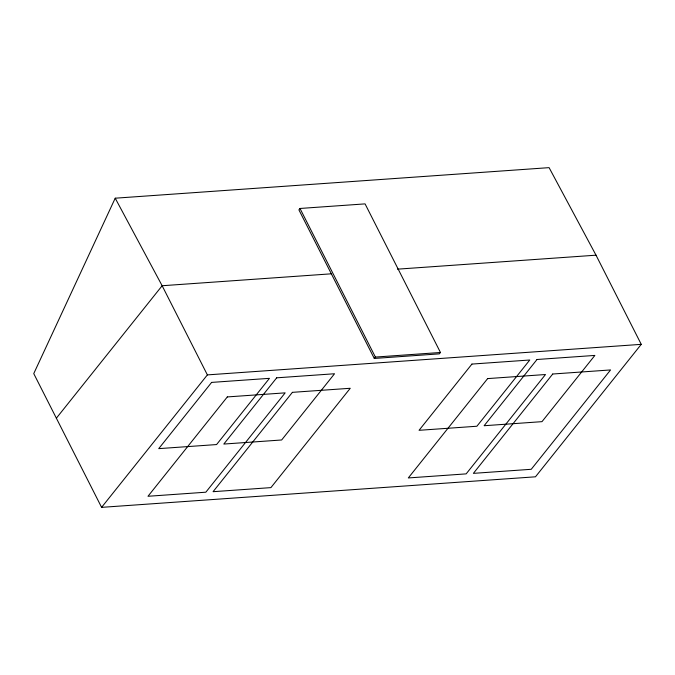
<?xml version="1.0" encoding="UTF-8"?>
<svg xmlns="http://www.w3.org/2000/svg" width="675" height="675" viewBox="0 0 675 675"><rect width="100%" height="100%" fill="white"/><g stroke="black" fill="none" stroke-linecap="round" stroke-linejoin="round"><path stroke-width="1.01" d="M115.214 198.197L33.75 373.613L101.596 507.355L535.477 476.803L641.25 344.343L596.017 255.184L549.096 167.645L115.214 198.197L162.143 285.736L207.377 374.895L101.596 507.355M56.362 418.196L162.143 285.736L331.282 273.822M299.995 208.465L298.898 209.849L374.279 358.45L439.366 353.86L440.463 352.485L365.074 203.884L299.995 208.465L375.384 357.067L374.279 358.45M397.465 269.165L596.017 255.184M375.384 357.067L440.463 352.485M207.377 374.895L641.25 344.343M211.613 382.404L158.726 448.639L216.574 444.563L269.46 378.337L211.613 382.404M227.315 396.925L147.985 496.277L205.833 492.202L285.162 392.858L227.315 396.925M276.691 377.823L223.805 444.057L281.652 439.982L334.538 373.756L276.691 377.823M292.393 392.344L213.064 491.695L270.911 487.62L350.249 388.277L292.393 392.344M471.935 364.078L419.048 430.312L476.896 426.237L529.782 360.003L471.935 364.078M487.637 378.599L408.308 477.942L466.155 473.875L545.493 374.524L487.637 378.599M537.013 359.497L484.127 425.731L541.983 421.656L594.869 355.421L537.013 359.497M552.724 374.017L473.386 473.361L531.242 469.294L610.571 369.942L552.724 374.017"/></g></svg>
